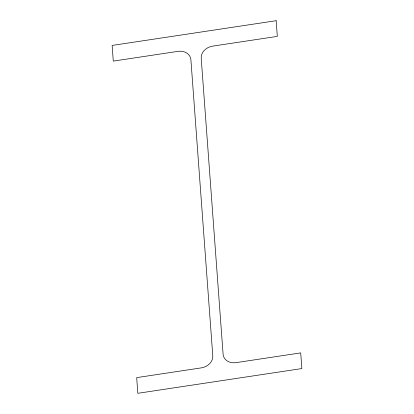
<?xml version="1.0" encoding="UTF-8"?>
<svg xmlns="http://www.w3.org/2000/svg" width="414" height="414" viewBox="0 0 414 414"><rect width="100%" height="100%" fill="white"/><g stroke="black" fill="none" stroke-linecap="round" stroke-linejoin="round"><path stroke-width="0.62" d="M276.159 20.7L112.132 45.436L113.291 61.112L177.979 51.357A12.384 10.159 -17.8 0 1 190.901 59.745L212.786 355.812A12.384 10.159 -17.8 0 1 201.37 367.865L136.687 377.62L137.841 393.3L301.868 368.563L300.709 352.888L236.021 362.643A12.384 10.159 -17.8 0 1 223.099 354.255L201.214 58.188A12.384 10.159 -17.8 0 1 212.63 46.135L277.313 36.38L276.159 20.7"/></g></svg>
